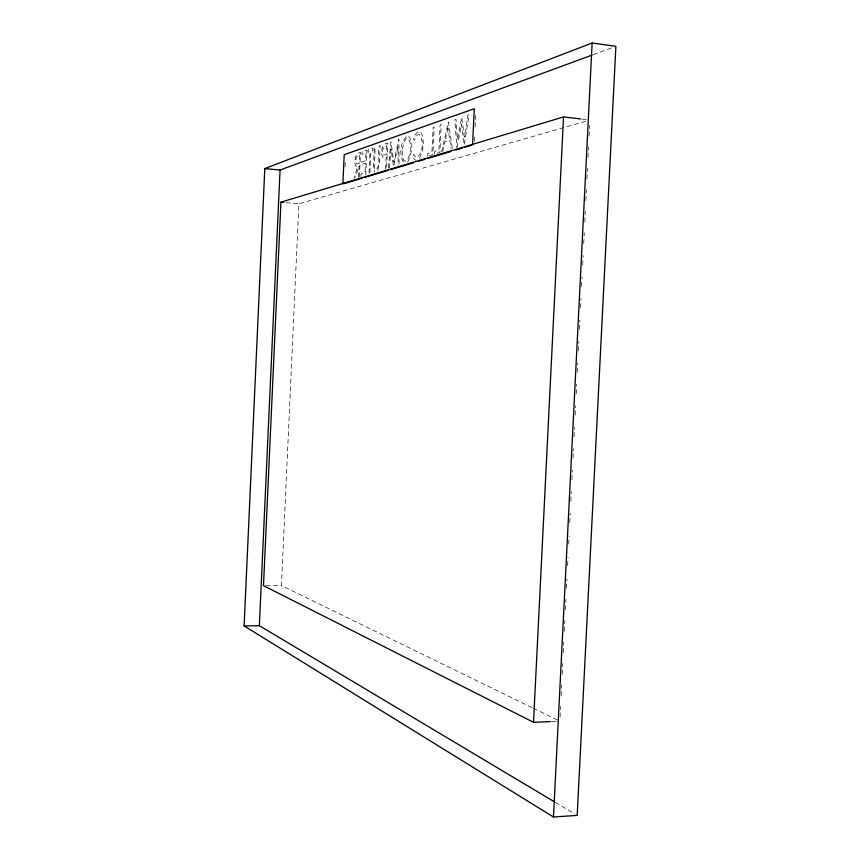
<?xml version="1.0" encoding="UTF-8"?>
<svg xmlns="http://www.w3.org/2000/svg" width="860" height="860" viewBox="0 0 860 860"><rect width="100%" height="100%" fill="white"/><g stroke="black" fill="none" stroke-linecap="round" stroke-linejoin="round"><path stroke-width="0.64" stroke-dasharray="4.3 3.22" d="M532.136 707.683L281.435 585.542L298.893 203.777L587.326 120.787M345.107 166.829L345.408 160.175M358.545 177.235L359.082 165.883L355.427 177.074M359.383 176.988L360.534 152.489C355.524 152.951 354.793 158.605 354.997 162.594A5.902 1.946 -84.6 0 0 355.965 166.12L357.566 166.378L354.062 178.611M360.921 176.515L361.039 174.118L365.027 172.881L365.489 163.163L361.49 164.464L361.598 162.056L365.597 160.734L365.962 152.983L361.92 154.37L362.038 151.962L366.93 150.263L365.779 175.042M369.908 172.473L370.896 151.296L372.853 150.618L372.971 148.167L368.188 149.833L368.069 152.263L370.015 151.596L368.962 174.075L369.843 173.806M385.624 169.001L386.194 157.079L384.097 157.649L382.506 157.036C380.679 152.177 381.335 143.856 387.763 143.04L386.548 168.721M427.721 156.187L427.839 153.531L431.935 152.274L433.128 127.291L434.203 126.915L432.881 154.617L428.753 155.875M434.59 154.09L434.719 151.414L438.901 150.124L440.116 124.861L441.212 124.485L439.868 152.489L435.644 153.779M474.462 141.298L474.72 136.117M475.15 127.054L475.72 115.401M560.053 717.165L560.591 706.425M561.129 695.686L561.666 684.958M562.203 674.218L562.741 663.49M563.279 652.751L563.805 642.022M564.343 631.283L564.88 620.544M565.418 609.815L565.955 599.076M566.493 588.347L566.966 578.952M567.632 565.536L568.03 557.484M568.707 544.058L569.105 536.016M569.782 522.59L570.245 513.205M570.857 501.122L571.32 491.726M571.921 479.654L572.394 470.259M572.996 458.187L573.47 448.791M574.071 436.719L574.544 427.323M575.146 415.251L575.609 405.856M576.221 393.772L576.684 384.388M577.286 372.305L577.759 362.909M578.361 350.837L578.834 341.442M579.436 329.369L579.909 319.974M580.511 307.901L580.984 298.506M581.586 286.434L582.048 277.038M582.661 264.955L583.123 255.571M583.725 243.487L584.262 232.759M584.8 222.02L585.337 211.291M585.875 200.552L586.413 189.813M586.95 179.084L587.487 168.345M588.025 157.617L588.562 146.877M589.089 136.138L589.627 125.409M389.279 167.883L391.074 149.124L393.525 166.593L398.062 146.641L398.115 165.195M388.365 168.162L390.924 141.932L393.858 161.895L398.911 139.169L399.051 164.916M457.025 147.264L461.53 124.345L464.26 145.071L469.033 114.821L467.808 115.251L464.368 137.03L461.755 117.347L457.456 139.223L456.047 119.336L454.875 119.744L456.81 147.329M441.578 151.973L448.404 121.991L452.392 148.673M442.771 151.607L444.964 141.792L449.801 140.255L451.124 149.059M377.83 170.559L379.464 160.971L380.185 145.662L379.281 145.974C376.497 151.715 382.248 166.732 375.25 169.893A5.386 1.838 -84.5 0 1 374.455 167.668L375.154 147.415L374.272 147.716L373.476 165.894L374.627 172.118M419.358 158.24C423.367 151.199 424.249 142.244 422.034 134.472A14.072 5.117 -83.9 0 0 419.379 131.644C415.799 131.924 414.541 136.127 413.531 138.987L414.251 140.341L417.025 135.117L419.271 134.429C424.012 140.266 423.367 154.338 415.939 157.659L413.585 154.305L412.714 156.154L414.412 159.53L415.563 160.207M407.715 161.938C411.435 154.639 414.8 141.481 407.715 135.568C399.964 140.954 398.513 156.584 404.619 163.626M593.239 54.653L613.363 47.235M551.948 721.518L557.216 721.293M266.062 585.628L281.435 585.542M286.058 202.627L298.893 203.777M581.994 119.099L587.262 119.733M533.34 708.264L557.441 720.013M555.302 802.337L574.888 814.022M402.168 150.973L402.974 158.638A11.492 4.106 -84 0 0 405.802 160.981C411.36 155.725 412.435 144.405 407.93 138.299L405.769 139.041L403.738 142.609L402.168 150.973M359.577 155.176L359.19 163.486L356.535 163.938C355.148 161.046 355.513 155.606 359.577 155.176M386.721 145.867L386.312 154.564L383.399 155.101C381.797 152.037 382.399 146.275 386.721 145.867M447.974 128.054L445.577 138.911L449.414 137.675L447.974 128.054"/><path stroke-width="1.29" d="M244.122 625.919L264.794 168.571L592.132 43L615.878 46.311L577.189 815.398L553.464 817L244.122 625.919L259.354 625.682L554.152 801.649M259.354 625.682L280.059 170.054L591.981 55.115M580.672 118.949L563.537 116.917L280.93 202.175L263.493 585.649L533.512 722.303L550.636 721.572M342.85 183.997L344.215 154.692L474.29 108.725L472.548 144.996M533.512 722.303L563.537 116.917M553.464 817L592.132 43M344.14 183.61L362.114 178.203M364.683 177.429L387.796 170.484M390.365 169.71L413.477 162.755M418.616 161.207L425.034 159.283M427.603 158.509L450.715 151.553M455.854 150.016L462.271 148.081M464.841 147.307L471.258 145.383M280.93 202.175L283.499 202.401M264.794 168.571L280.059 170.054"/></g></svg>
